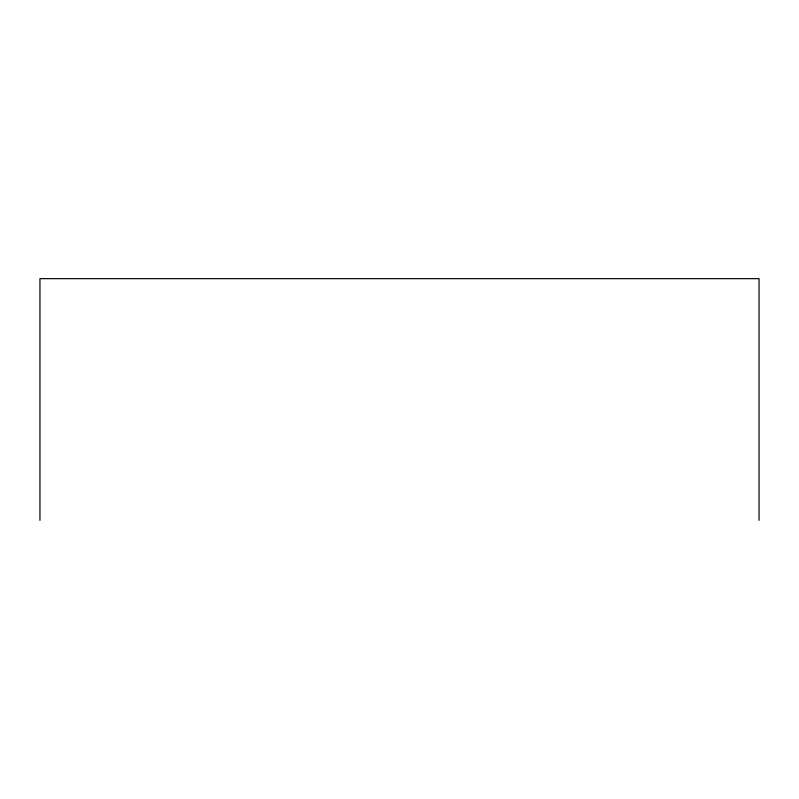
<?xml version="1.0" encoding="UTF-8"?>
<svg xmlns="http://www.w3.org/2000/svg" width="799" height="799" viewBox="0 0 799 799"><rect width="100%" height="100%" fill="white"/><g stroke="black" fill="none" stroke-linecap="round" stroke-linejoin="round"><path stroke-width="1.2" d="M759.05 520.349L759.05 278.651L39.95 278.651L39.95 520.349"/></g></svg>
